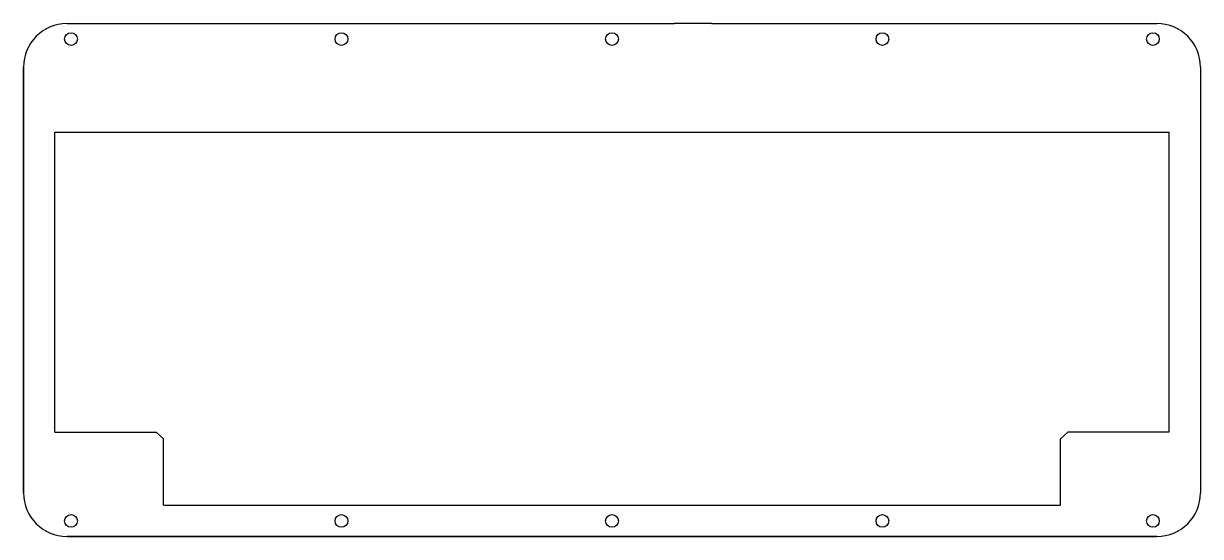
# Model space of a CAD drawing. Header units: millimetres. Extents: x 36 to 338, y -346 to -215.
import ezdxf

# ---------------------------------------------------------------- set-up
doc = ezdxf.new("R2010")
doc.units = ezdxf.units.MM
doc.header["$MEASUREMENT"] = 0

msp = doc.modelspace()

# ---------------------------------------------------------------- linework, layer by layer
at = {"linetype": 'Continuous'}
for p, q in [((47.62, -214.89), (203.28, -214.89)), ((212.89, -214.89), (203.28, -214.89)), ((212.89, -214.89), (327.02, -214.89)), ((36.45, -226.07), (36.45, -335.29)), ((36.45, -335.29), (36.45, -226.07)), ((338.2, -226.07), (338.2, -335.29)), ((338.2, -226.07), (338.2, -335.29)), ((44.45, -319.67), (44.45, -242.8)), ((44.45, -242.8), (330.2, -242.8)), ((330.2, -319.67), (330.2, -242.8)), ((44.45, -319.67), (70.45, -319.67)), ((72.3, -321.46), (70.45, -319.67)), ((302.35, -321.46), (304.2, -319.67)), ((330.2, -319.67), (304.2, -319.67)), ((72.3, -338.46), (72.3, -321.46)), ((302.35, -338.46), (302.35, -321.46)), ((72.3, -338.46), (302.35, -338.46)), ((47.62, -346.46), (327.02, -346.46)), ((327.02, -346.46), (47.62, -346.46))]:
    msp.add_line(p, q, dxfattribs=at)
for centre in [(48.62, -218.89), (117.97, -218.89), (187.32, -218.89), (187.32, -218.89), (256.67, -218.89), (326.02, -218.89), (48.62, -342.46), (117.97, -342.46), (187.32, -342.46), (256.67, -342.46), (326.02, -342.46)]:
    msp.add_circle(centre, 1.63)
for centre, radius, start, end in [((47.62, -226.07), 11.17, 90, 180), ((327.02, -226.07), 11.18, 0, 90), ((47.62, -335.29), 11.17, 180, 270), ((327.02, -335.29), 11.18, 270, 360)]:
    msp.add_arc(centre, radius, start, end, dxfattribs=at)

doc.saveas('drawing.dxf')
